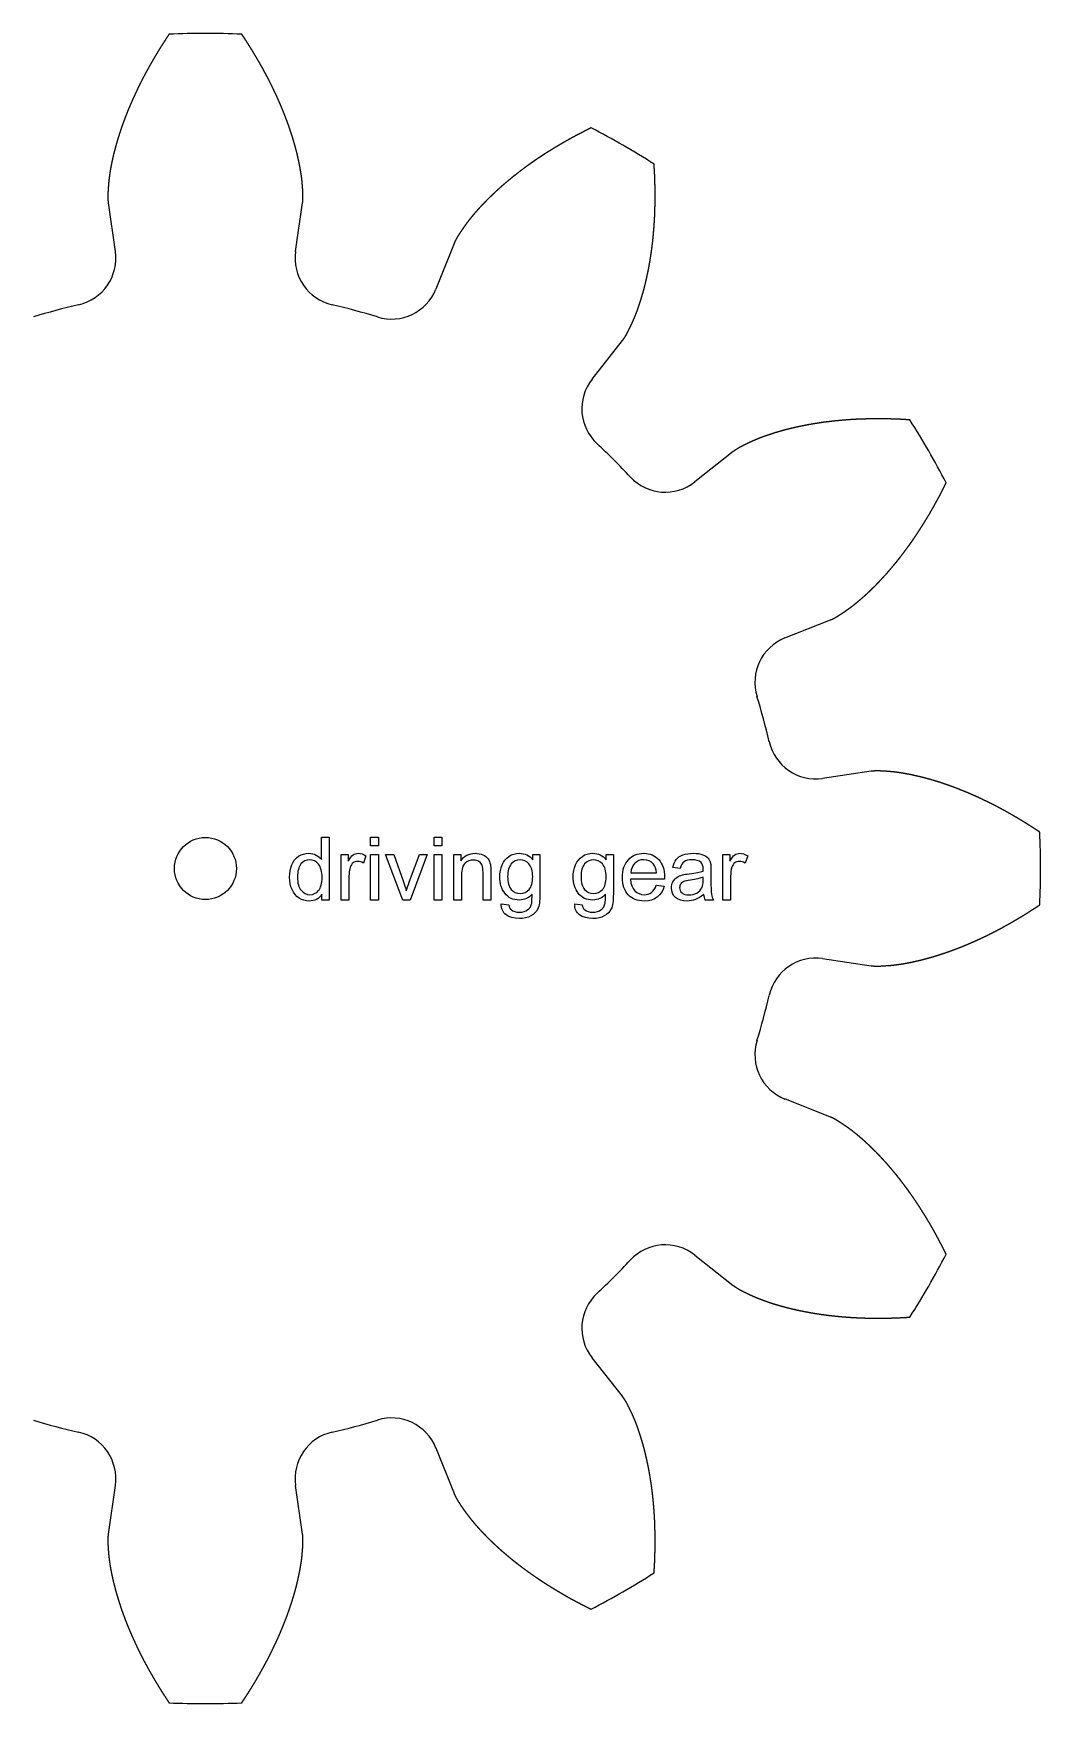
# Model space of a CAD drawing. Header units: millimetres. Extents: x 18 to 1161, y 18 to 1161.
# Drawn here: x 1021.9 to 1148.5, y 938.5 to 1148.5 of the extents above; entities that cross this region are included whole.
import ezdxf

# ---------------------------------------------------------------- set-up
doc = ezdxf.new("R2010")
doc.units = ezdxf.units.MM
doc.layers.add('cut', color=5, linetype='Continuous', true_color=0x0000ff)
doc.layers.add('line engraving', color=1, linetype='Continuous', true_color=0xff0000)

msp = doc.modelspace()

# ---------------------------------------------------------------- linework, layer by layer
at = {"layer": 'cut', "color": 5, "true_color": 0x0000ff}
for p, q in [((1031.28, 1127.19), (1032.17, 1121.09)), ((1054.83, 1121.09), (1055.72, 1127.19)), ((1074.76, 1122.08), (1072.49, 1116.36)), ((1092.11, 1105.04), (1095.92, 1109.87)), ((1109.87, 1095.92), (1105.04, 1092.11)), ((1116.36, 1072.49), (1122.08, 1074.76)), ((1127.19, 1055.72), (1121.09, 1054.83)), ((1121.09, 1032.17), (1127.19, 1031.28)), ((1122.08, 1012.24), (1116.36, 1014.52)), ((1105.04, 994.89), (1109.87, 991.08)), ((1095.92, 977.14), (1092.11, 981.97)), ((1072.49, 970.64), (1074.76, 964.92)), ((1032.17, 965.91), (1031.28, 959.82)), ((1055.72, 959.82), (1054.83, 965.91))]:
    msp.add_line(p, q, dxfattribs=at)
msp.add_circle((1043.5, 1043.5), 3.9, dxfattribs=at)
for centre, radius, start, end in [((1043.5, 1043.5), 105, 87.5067, 92.4933), ((1043.5, 1043.5), 105, 57.5067, 62.4933), ((1026.24, 1120.23), 6, -77.3183, 8.3062), ((1060.77, 1120.23), 6, 171.6938, -102.6817), ((1066.91, 1118.58), 6, -107.3183, -21.6938), ((1043.5, 1043.5), 72.64, 102.6817, 107.3183), ((1043.5, 1043.5), 72.64, 72.6817, 77.3183), ((1096.82, 1101.32), 6, 141.6938, -132.6817), ((1043.5, 1043.5), 105, 27.5067, 32.4933), ((1043.5, 1043.5), 72.64, 42.6817, 47.3183), ((1101.32, 1096.82), 6, -137.3183, -51.6938), ((1118.58, 1066.91), 6, 111.6938, -162.6817), ((1043.5, 1043.5), 72.64, 12.6817, 17.3183), ((1120.23, 1060.77), 6, -167.3183, -81.6938), ((1043.5, 1043.5), 105, -2.4933, 2.4933), ((1120.23, 1026.24), 6, 81.6938, 167.3183), ((1043.5, 1043.5), 72.64, -17.3183, -12.6817), ((1118.58, 1020.09), 6, 162.6817, -111.6938), ((1101.32, 990.19), 6, 51.6938, 137.3183), ((1043.5, 1043.5), 72.64, -47.3183, -42.6817), ((1043.5, 1043.5), 105, -32.4933, -27.5067), ((1096.82, 985.69), 6, 132.6817, -141.6938), ((1066.91, 968.42), 6, 21.6938, 107.3183), ((1043.5, 1043.5), 72.64, -107.3183, -102.6817), ((1026.24, 966.78), 6, -8.3062, 77.3183), ((1060.77, 966.78), 6, 102.6817, -171.6938), ((1043.5, 1043.5), 72.64, -77.3183, -72.6817), ((1043.5, 1043.5), 105, -62.4933, -57.5067), ((1043.5, 1043.5), 105, -92.4933, -87.5067)]:
    msp.add_arc(centre, radius, start, end, dxfattribs=at)
for points in [[(1038.93, 1148.4), (1038.89, 1148.34), (1038.82, 1148.23), (1038.7, 1148.05), (1038.55, 1147.82), (1038.36, 1147.53), (1038.17, 1147.23), (1037.98, 1146.94), (1037.8, 1146.65), (1037.62, 1146.35), (1037.44, 1146.06), (1037.26, 1145.76), (1037.08, 1145.46), (1036.91, 1145.17), (1036.74, 1144.87), (1036.57, 1144.57), (1036.4, 1144.28), (1036.24, 1143.98), (1036.07, 1143.68), (1035.91, 1143.38), (1035.75, 1143.08), (1035.6, 1142.78), (1035.44, 1142.48), (1035.29, 1142.18), (1035.14, 1141.88), (1034.99, 1141.57), (1034.85, 1141.27), (1034.71, 1140.97), (1034.57, 1140.67), (1034.43, 1140.36), (1034.29, 1140.06), (1034.16, 1139.75), (1034.03, 1139.45), (1033.9, 1139.15), (1033.77, 1138.84), (1033.65, 1138.54), (1033.53, 1138.23), (1033.41, 1137.93), (1033.3, 1137.62), (1033.18, 1137.31), (1033.07, 1137.01), (1032.96, 1136.7), (1032.86, 1136.39), (1032.76, 1136.09), (1032.66, 1135.78), (1032.56, 1135.47), (1032.47, 1135.16), (1032.37, 1134.86), (1032.29, 1134.55), (1032.2, 1134.24), (1032.12, 1133.93), (1032.04, 1133.63), (1031.96, 1133.32), (1031.89, 1133.01), (1031.82, 1132.7), (1031.75, 1132.39), (1031.69, 1132.09), (1031.63, 1131.78), (1031.57, 1131.47), (1031.52, 1131.16), (1031.47, 1130.85), (1031.43, 1130.55), (1031.39, 1130.24), (1031.35, 1129.93), (1031.32, 1129.63), (1031.3, 1129.32), (1031.28, 1129.01), (1031.26, 1128.71), (1031.24, 1128.4), (1031.23, 1128.1), (1031.23, 1127.79), (1031.24, 1127.55), (1031.26, 1127.37), (1031.28, 1127.25), (1031.28, 1127.19)], [(1055.72, 1127.19), (1055.73, 1127.25), (1055.74, 1127.37), (1055.76, 1127.55), (1055.77, 1127.79), (1055.77, 1128.1), (1055.76, 1128.4), (1055.75, 1128.71), (1055.73, 1129.01), (1055.7, 1129.32), (1055.68, 1129.63), (1055.65, 1129.93), (1055.62, 1130.24), (1055.58, 1130.55), (1055.53, 1130.85), (1055.48, 1131.16), (1055.43, 1131.47), (1055.37, 1131.78), (1055.31, 1132.09), (1055.25, 1132.39), (1055.18, 1132.7), (1055.11, 1133.01), (1055.04, 1133.32), (1054.97, 1133.63), (1054.89, 1133.93), (1054.8, 1134.24), (1054.72, 1134.55), (1054.63, 1134.86), (1054.54, 1135.16), (1054.44, 1135.47), (1054.35, 1135.78), (1054.25, 1136.09), (1054.14, 1136.39), (1054.04, 1136.7), (1053.93, 1137.01), (1053.82, 1137.31), (1053.71, 1137.62), (1053.59, 1137.93), (1053.47, 1138.23), (1053.35, 1138.54), (1053.23, 1138.84), (1053.1, 1139.15), (1052.98, 1139.45), (1052.84, 1139.75), (1052.71, 1140.06), (1052.58, 1140.36), (1052.44, 1140.67), (1052.3, 1140.97), (1052.15, 1141.27), (1052.01, 1141.57), (1051.86, 1141.88), (1051.71, 1142.18), (1051.56, 1142.48), (1051.41, 1142.78), (1051.25, 1143.08), (1051.09, 1143.38), (1050.93, 1143.68), (1050.77, 1143.98), (1050.6, 1144.28), (1050.44, 1144.57), (1050.27, 1144.87), (1050.09, 1145.17), (1049.92, 1145.46), (1049.74, 1145.76), (1049.57, 1146.06), (1049.39, 1146.35), (1049.2, 1146.65), (1049.02, 1146.94), (1048.83, 1147.23), (1048.65, 1147.53), (1048.46, 1147.82), (1048.3, 1148.05), (1048.19, 1148.23), (1048.11, 1148.34), (1048.07, 1148.4)], [(1092, 1136.63), (1091.93, 1136.6), (1091.81, 1136.54), (1091.62, 1136.45), (1091.37, 1136.32), (1091.06, 1136.16), (1090.75, 1136), (1090.44, 1135.84), (1090.13, 1135.68), (1089.83, 1135.51), (1089.53, 1135.35), (1089.22, 1135.18), (1088.92, 1135.01), (1088.63, 1134.84), (1088.33, 1134.67), (1088.03, 1134.5), (1087.74, 1134.32), (1087.45, 1134.15), (1087.16, 1133.97), (1086.87, 1133.79), (1086.58, 1133.61), (1086.29, 1133.43), (1086.01, 1133.25), (1085.73, 1133.06), (1085.45, 1132.88), (1085.17, 1132.69), (1084.89, 1132.5), (1084.62, 1132.31), (1084.34, 1132.12), (1084.07, 1131.92), (1083.8, 1131.73), (1083.54, 1131.53), (1083.27, 1131.33), (1083.01, 1131.13), (1082.75, 1130.93), (1082.49, 1130.73), (1082.23, 1130.53), (1081.97, 1130.32), (1081.72, 1130.11), (1081.47, 1129.9), (1081.22, 1129.69), (1080.97, 1129.48), (1080.73, 1129.27), (1080.49, 1129.06), (1080.25, 1128.84), (1080.01, 1128.62), (1079.78, 1128.4), (1079.54, 1128.18), (1079.31, 1127.96), (1079.08, 1127.74), (1078.86, 1127.51), (1078.64, 1127.28), (1078.42, 1127.05), (1078.2, 1126.82), (1077.98, 1126.59), (1077.77, 1126.36), (1077.57, 1126.12), (1077.36, 1125.89), (1077.16, 1125.65), (1076.96, 1125.41), (1076.76, 1125.17), (1076.57, 1124.92), (1076.38, 1124.68), (1076.2, 1124.43), (1076.02, 1124.18), (1075.84, 1123.92), (1075.67, 1123.67), (1075.5, 1123.41), (1075.33, 1123.16), (1075.17, 1122.9), (1075.02, 1122.63), (1074.91, 1122.42), (1074.83, 1122.25), (1074.79, 1122.14), (1074.76, 1122.08)], [(1095.92, 1109.87), (1095.96, 1109.91), (1096.04, 1110.01), (1096.14, 1110.16), (1096.27, 1110.36), (1096.43, 1110.63), (1096.57, 1110.89), (1096.71, 1111.17), (1096.84, 1111.44), (1096.98, 1111.72), (1097.11, 1112), (1097.24, 1112.28), (1097.36, 1112.56), (1097.48, 1112.85), (1097.6, 1113.14), (1097.71, 1113.43), (1097.82, 1113.72), (1097.92, 1114.02), (1098.02, 1114.31), (1098.12, 1114.61), (1098.22, 1114.91), (1098.31, 1115.21), (1098.4, 1115.51), (1098.49, 1115.82), (1098.58, 1116.13), (1098.66, 1116.43), (1098.74, 1116.74), (1098.82, 1117.05), (1098.89, 1117.37), (1098.96, 1117.68), (1099.03, 1117.99), (1099.1, 1118.31), (1099.16, 1118.63), (1099.23, 1118.94), (1099.29, 1119.26), (1099.34, 1119.59), (1099.4, 1119.91), (1099.45, 1120.23), (1099.5, 1120.55), (1099.55, 1120.88), (1099.6, 1121.2), (1099.64, 1121.53), (1099.68, 1121.86), (1099.72, 1122.19), (1099.76, 1122.52), (1099.79, 1122.85), (1099.82, 1123.18), (1099.85, 1123.51), (1099.88, 1123.85), (1099.91, 1124.18), (1099.93, 1124.52), (1099.95, 1124.85), (1099.97, 1125.19), (1099.99, 1125.53), (1100, 1125.86), (1100.01, 1126.2), (1100.02, 1126.54), (1100.03, 1126.88), (1100.04, 1127.22), (1100.04, 1127.57), (1100.04, 1127.91), (1100.04, 1128.25), (1100.04, 1128.59), (1100.04, 1128.94), (1100.03, 1129.28), (1100.02, 1129.63), (1100.01, 1129.98), (1100, 1130.32), (1099.99, 1130.67), (1099.97, 1131.02), (1099.95, 1131.37), (1099.93, 1131.64), (1099.92, 1131.85), (1099.91, 1131.99), (1099.91, 1132.06)], [(1132.06, 1099.91), (1131.99, 1099.91), (1131.85, 1099.92), (1131.64, 1099.93), (1131.37, 1099.95), (1131.02, 1099.97), (1130.67, 1099.99), (1130.32, 1100), (1129.98, 1100.01), (1129.63, 1100.02), (1129.28, 1100.03), (1128.94, 1100.04), (1128.59, 1100.04), (1128.25, 1100.04), (1127.91, 1100.04), (1127.57, 1100.04), (1127.22, 1100.04), (1126.88, 1100.03), (1126.54, 1100.02), (1126.2, 1100.01), (1125.86, 1100), (1125.53, 1099.99), (1125.19, 1099.97), (1124.85, 1099.95), (1124.52, 1099.93), (1124.18, 1099.91), (1123.85, 1099.88), (1123.51, 1099.85), (1123.18, 1099.82), (1122.85, 1099.79), (1122.52, 1099.76), (1122.19, 1099.72), (1121.86, 1099.68), (1121.53, 1099.64), (1121.2, 1099.6), (1120.88, 1099.55), (1120.55, 1099.5), (1120.23, 1099.45), (1119.91, 1099.4), (1119.59, 1099.34), (1119.26, 1099.29), (1118.94, 1099.23), (1118.63, 1099.16), (1118.31, 1099.1), (1117.99, 1099.03), (1117.68, 1098.96), (1117.37, 1098.89), (1117.05, 1098.82), (1116.74, 1098.74), (1116.43, 1098.66), (1116.13, 1098.58), (1115.82, 1098.49), (1115.51, 1098.4), (1115.21, 1098.31), (1114.91, 1098.22), (1114.61, 1098.12), (1114.31, 1098.02), (1114.02, 1097.92), (1113.72, 1097.82), (1113.43, 1097.71), (1113.14, 1097.6), (1112.85, 1097.48), (1112.56, 1097.36), (1112.28, 1097.24), (1112, 1097.11), (1111.72, 1096.98), (1111.44, 1096.84), (1111.17, 1096.71), (1110.89, 1096.57), (1110.63, 1096.43), (1110.36, 1096.27), (1110.16, 1096.14), (1110.01, 1096.04), (1109.91, 1095.96), (1109.87, 1095.92)], [(1122.08, 1074.76), (1122.14, 1074.79), (1122.25, 1074.83), (1122.42, 1074.91), (1122.63, 1075.02), (1122.9, 1075.17), (1123.16, 1075.33), (1123.41, 1075.5), (1123.67, 1075.67), (1123.92, 1075.84), (1124.18, 1076.02), (1124.43, 1076.2), (1124.68, 1076.38), (1124.92, 1076.57), (1125.17, 1076.76), (1125.41, 1076.96), (1125.65, 1077.16), (1125.89, 1077.36), (1126.12, 1077.57), (1126.36, 1077.77), (1126.59, 1077.98), (1126.82, 1078.2), (1127.05, 1078.42), (1127.28, 1078.64), (1127.51, 1078.86), (1127.74, 1079.08), (1127.96, 1079.31), (1128.18, 1079.54), (1128.4, 1079.78), (1128.62, 1080.01), (1128.84, 1080.25), (1129.06, 1080.49), (1129.27, 1080.73), (1129.48, 1080.97), (1129.69, 1081.22), (1129.9, 1081.47), (1130.11, 1081.72), (1130.32, 1081.97), (1130.53, 1082.23), (1130.73, 1082.49), (1130.93, 1082.75), (1131.13, 1083.01), (1131.33, 1083.27), (1131.53, 1083.54), (1131.73, 1083.8), (1131.92, 1084.07), (1132.12, 1084.34), (1132.31, 1084.62), (1132.5, 1084.89), (1132.69, 1085.17), (1132.88, 1085.45), (1133.06, 1085.73), (1133.25, 1086.01), (1133.43, 1086.29), (1133.61, 1086.58), (1133.79, 1086.87), (1133.97, 1087.16), (1134.15, 1087.45), (1134.32, 1087.74), (1134.5, 1088.03), (1134.67, 1088.33), (1134.84, 1088.63), (1135.01, 1088.92), (1135.18, 1089.22), (1135.35, 1089.53), (1135.51, 1089.83), (1135.68, 1090.13), (1135.84, 1090.44), (1136, 1090.75), (1136.16, 1091.06), (1136.32, 1091.37), (1136.45, 1091.62), (1136.54, 1091.81), (1136.6, 1091.93), (1136.63, 1092)], [(1148.4, 1048.07), (1148.34, 1048.11), (1148.23, 1048.19), (1148.05, 1048.3), (1147.82, 1048.46), (1147.53, 1048.65), (1147.23, 1048.83), (1146.94, 1049.02), (1146.65, 1049.2), (1146.35, 1049.39), (1146.06, 1049.57), (1145.76, 1049.74), (1145.46, 1049.92), (1145.17, 1050.09), (1144.87, 1050.27), (1144.57, 1050.44), (1144.28, 1050.6), (1143.98, 1050.77), (1143.68, 1050.93), (1143.38, 1051.09), (1143.08, 1051.25), (1142.78, 1051.41), (1142.48, 1051.56), (1142.18, 1051.71), (1141.88, 1051.86), (1141.57, 1052.01), (1141.27, 1052.15), (1140.97, 1052.3), (1140.67, 1052.44), (1140.36, 1052.58), (1140.06, 1052.71), (1139.75, 1052.84), (1139.45, 1052.98), (1139.15, 1053.1), (1138.84, 1053.23), (1138.54, 1053.35), (1138.23, 1053.47), (1137.93, 1053.59), (1137.62, 1053.71), (1137.31, 1053.82), (1137.01, 1053.93), (1136.7, 1054.04), (1136.39, 1054.14), (1136.09, 1054.25), (1135.78, 1054.35), (1135.47, 1054.44), (1135.16, 1054.54), (1134.86, 1054.63), (1134.55, 1054.72), (1134.24, 1054.8), (1133.93, 1054.89), (1133.63, 1054.97), (1133.32, 1055.04), (1133.01, 1055.11), (1132.7, 1055.18), (1132.39, 1055.25), (1132.09, 1055.31), (1131.78, 1055.37), (1131.47, 1055.43), (1131.16, 1055.48), (1130.85, 1055.53), (1130.55, 1055.58), (1130.24, 1055.62), (1129.93, 1055.65), (1129.63, 1055.68), (1129.32, 1055.7), (1129.01, 1055.73), (1128.71, 1055.75), (1128.4, 1055.76), (1128.1, 1055.77), (1127.79, 1055.77), (1127.55, 1055.76), (1127.37, 1055.74), (1127.25, 1055.73), (1127.19, 1055.72)], [(1127.19, 1031.28), (1127.25, 1031.28), (1127.37, 1031.26), (1127.55, 1031.24), (1127.79, 1031.23), (1128.1, 1031.23), (1128.4, 1031.24), (1128.71, 1031.26), (1129.01, 1031.28), (1129.32, 1031.3), (1129.63, 1031.32), (1129.93, 1031.35), (1130.24, 1031.39), (1130.55, 1031.43), (1130.85, 1031.47), (1131.16, 1031.52), (1131.47, 1031.57), (1131.78, 1031.63), (1132.09, 1031.69), (1132.39, 1031.75), (1132.7, 1031.82), (1133.01, 1031.89), (1133.32, 1031.96), (1133.63, 1032.04), (1133.93, 1032.12), (1134.24, 1032.2), (1134.55, 1032.29), (1134.86, 1032.37), (1135.16, 1032.47), (1135.47, 1032.56), (1135.78, 1032.66), (1136.09, 1032.76), (1136.39, 1032.86), (1136.7, 1032.96), (1137.01, 1033.07), (1137.31, 1033.18), (1137.62, 1033.3), (1137.93, 1033.41), (1138.23, 1033.53), (1138.54, 1033.65), (1138.84, 1033.77), (1139.15, 1033.9), (1139.45, 1034.03), (1139.75, 1034.16), (1140.06, 1034.29), (1140.36, 1034.43), (1140.67, 1034.57), (1140.97, 1034.71), (1141.27, 1034.85), (1141.57, 1034.99), (1141.88, 1035.14), (1142.18, 1035.29), (1142.48, 1035.44), (1142.78, 1035.6), (1143.08, 1035.75), (1143.38, 1035.91), (1143.68, 1036.07), (1143.98, 1036.24), (1144.28, 1036.4), (1144.57, 1036.57), (1144.87, 1036.74), (1145.17, 1036.91), (1145.46, 1037.08), (1145.76, 1037.26), (1146.06, 1037.44), (1146.35, 1037.62), (1146.65, 1037.8), (1146.94, 1037.98), (1147.23, 1038.17), (1147.53, 1038.36), (1147.82, 1038.55), (1148.05, 1038.7), (1148.23, 1038.82), (1148.34, 1038.89), (1148.4, 1038.93)], [(1136.63, 995.01), (1136.6, 995.07), (1136.54, 995.2), (1136.45, 995.38), (1136.32, 995.63), (1136.16, 995.94), (1136, 996.25), (1135.84, 996.56), (1135.68, 996.87), (1135.51, 997.17), (1135.35, 997.48), (1135.18, 997.78), (1135.01, 998.08), (1134.84, 998.38), (1134.67, 998.68), (1134.5, 998.97), (1134.32, 999.26), (1134.15, 999.56), (1133.97, 999.85), (1133.79, 1000.14), (1133.61, 1000.42), (1133.43, 1000.71), (1133.25, 1000.99), (1133.06, 1001.27), (1132.88, 1001.56), (1132.69, 1001.83), (1132.5, 1002.11), (1132.31, 1002.39), (1132.12, 1002.66), (1131.92, 1002.93), (1131.73, 1003.2), (1131.53, 1003.47), (1131.33, 1003.73), (1131.13, 1003.99), (1130.93, 1004.26), (1130.73, 1004.52), (1130.53, 1004.77), (1130.32, 1005.03), (1130.11, 1005.28), (1129.9, 1005.53), (1129.69, 1005.78), (1129.48, 1006.03), (1129.27, 1006.27), (1129.06, 1006.52), (1128.84, 1006.75), (1128.62, 1006.99), (1128.4, 1007.23), (1128.18, 1007.46), (1127.96, 1007.69), (1127.74, 1007.92), (1127.51, 1008.14), (1127.28, 1008.37), (1127.05, 1008.59), (1126.82, 1008.8), (1126.59, 1009.02), (1126.36, 1009.23), (1126.12, 1009.44), (1125.89, 1009.64), (1125.65, 1009.85), (1125.41, 1010.05), (1125.17, 1010.24), (1124.92, 1010.44), (1124.68, 1010.62), (1124.43, 1010.81), (1124.18, 1010.99), (1123.92, 1011.16), (1123.67, 1011.33), (1123.41, 1011.5), (1123.16, 1011.67), (1122.9, 1011.83), (1122.63, 1011.98), (1122.42, 1012.1), (1122.25, 1012.17), (1122.14, 1012.22), (1122.08, 1012.24)], [(1109.87, 991.08), (1109.91, 991.04), (1110.01, 990.97), (1110.16, 990.86), (1110.36, 990.73), (1110.63, 990.58), (1110.89, 990.43), (1111.17, 990.29), (1111.44, 990.16), (1111.72, 990.03), (1112, 989.89), (1112.28, 989.77), (1112.56, 989.64), (1112.85, 989.52), (1113.14, 989.41), (1113.43, 989.29), (1113.72, 989.19), (1114.02, 989.08), (1114.31, 988.98), (1114.61, 988.88), (1114.91, 988.78), (1115.21, 988.69), (1115.51, 988.6), (1115.82, 988.51), (1116.13, 988.43), (1116.43, 988.34), (1116.74, 988.26), (1117.05, 988.19), (1117.37, 988.11), (1117.68, 988.04), (1117.99, 987.97), (1118.31, 987.9), (1118.63, 987.84), (1118.94, 987.78), (1119.26, 987.72), (1119.59, 987.66), (1119.91, 987.6), (1120.23, 987.55), (1120.55, 987.5), (1120.88, 987.45), (1121.2, 987.41), (1121.53, 987.36), (1121.86, 987.32), (1122.19, 987.28), (1122.52, 987.25), (1122.85, 987.21), (1123.18, 987.18), (1123.51, 987.15), (1123.85, 987.12), (1124.18, 987.1), (1124.52, 987.07), (1124.85, 987.05), (1125.19, 987.03), (1125.53, 987.02), (1125.86, 987), (1126.2, 986.99), (1126.54, 986.98), (1126.88, 986.97), (1127.22, 986.97), (1127.57, 986.96), (1127.91, 986.96), (1128.25, 986.96), (1128.59, 986.96), (1128.94, 986.97), (1129.28, 986.97), (1129.63, 986.98), (1129.98, 986.99), (1130.32, 987), (1130.67, 987.02), (1131.02, 987.03), (1131.37, 987.05), (1131.64, 987.07), (1131.85, 987.08), (1131.99, 987.09), (1132.06, 987.1)], [(1099.91, 954.94), (1099.91, 955.01), (1099.92, 955.15), (1099.93, 955.36), (1099.95, 955.64), (1099.97, 955.99), (1099.99, 956.33), (1100, 956.68), (1100.01, 957.03), (1100.02, 957.37), (1100.03, 957.72), (1100.04, 958.06), (1100.04, 958.41), (1100.04, 958.75), (1100.04, 959.1), (1100.04, 959.44), (1100.04, 959.78), (1100.03, 960.12), (1100.02, 960.46), (1100.01, 960.8), (1100, 961.14), (1099.99, 961.48), (1099.97, 961.82), (1099.95, 962.15), (1099.93, 962.49), (1099.91, 962.82), (1099.88, 963.16), (1099.85, 963.49), (1099.82, 963.82), (1099.79, 964.15), (1099.76, 964.49), (1099.72, 964.82), (1099.68, 965.14), (1099.64, 965.47), (1099.6, 965.8), (1099.55, 966.12), (1099.5, 966.45), (1099.45, 966.77), (1099.4, 967.1), (1099.34, 967.42), (1099.29, 967.74), (1099.23, 968.06), (1099.16, 968.38), (1099.1, 968.69), (1099.03, 969.01), (1098.96, 969.32), (1098.89, 969.64), (1098.82, 969.95), (1098.74, 970.26), (1098.66, 970.57), (1098.58, 970.88), (1098.49, 971.18), (1098.4, 971.49), (1098.31, 971.79), (1098.22, 972.09), (1098.12, 972.39), (1098.02, 972.69), (1097.92, 972.99), (1097.82, 973.28), (1097.71, 973.58), (1097.6, 973.87), (1097.48, 974.16), (1097.36, 974.44), (1097.24, 974.72), (1097.11, 975), (1096.98, 975.28), (1096.84, 975.56), (1096.71, 975.84), (1096.57, 976.11), (1096.43, 976.38), (1096.27, 976.64), (1096.14, 976.84), (1096.04, 976.99), (1095.96, 977.09), (1095.92, 977.14)], [(1074.76, 964.92), (1074.79, 964.86), (1074.83, 964.75), (1074.91, 964.58), (1075.02, 964.37), (1075.17, 964.1), (1075.33, 963.85), (1075.5, 963.59), (1075.67, 963.33), (1075.84, 963.08), (1076.02, 962.83), (1076.2, 962.58), (1076.38, 962.33), (1076.57, 962.08), (1076.76, 961.84), (1076.96, 961.59), (1077.16, 961.35), (1077.36, 961.12), (1077.57, 960.88), (1077.77, 960.64), (1077.98, 960.41), (1078.2, 960.18), (1078.42, 959.95), (1078.64, 959.72), (1078.86, 959.49), (1079.08, 959.27), (1079.31, 959.04), (1079.54, 958.82), (1079.78, 958.6), (1080.01, 958.38), (1080.25, 958.16), (1080.49, 957.95), (1080.73, 957.73), (1080.97, 957.52), (1081.22, 957.31), (1081.47, 957.1), (1081.72, 956.89), (1081.97, 956.68), (1082.23, 956.48), (1082.49, 956.27), (1082.75, 956.07), (1083.01, 955.87), (1083.27, 955.67), (1083.54, 955.47), (1083.8, 955.28), (1084.07, 955.08), (1084.34, 954.89), (1084.62, 954.7), (1084.89, 954.5), (1085.17, 954.32), (1085.45, 954.13), (1085.73, 953.94), (1086.01, 953.76), (1086.29, 953.57), (1086.58, 953.39), (1086.87, 953.21), (1087.16, 953.03), (1087.45, 952.85), (1087.74, 952.68), (1088.03, 952.5), (1088.33, 952.33), (1088.63, 952.16), (1088.92, 951.99), (1089.22, 951.82), (1089.53, 951.65), (1089.83, 951.49), (1090.13, 951.32), (1090.44, 951.16), (1090.75, 951), (1091.06, 950.84), (1091.37, 950.68), (1091.62, 950.56), (1091.81, 950.46), (1091.93, 950.4), (1092, 950.37)], [(1031.28, 959.82), (1031.28, 959.76), (1031.26, 959.64), (1031.24, 959.45), (1031.23, 959.21), (1031.23, 958.91), (1031.24, 958.6), (1031.26, 958.3), (1031.28, 957.99), (1031.3, 957.68), (1031.32, 957.38), (1031.35, 957.07), (1031.39, 956.76), (1031.43, 956.46), (1031.47, 956.15), (1031.52, 955.84), (1031.57, 955.53), (1031.63, 955.23), (1031.69, 954.92), (1031.75, 954.61), (1031.82, 954.3), (1031.89, 953.99), (1031.96, 953.69), (1032.04, 953.38), (1032.12, 953.07), (1032.2, 952.76), (1032.29, 952.45), (1032.37, 952.15), (1032.47, 951.84), (1032.56, 951.53), (1032.66, 951.22), (1032.76, 950.92), (1032.86, 950.61), (1032.96, 950.3), (1033.07, 950), (1033.18, 949.69), (1033.3, 949.38), (1033.41, 949.08), (1033.53, 948.77), (1033.65, 948.47), (1033.77, 948.16), (1033.9, 947.86), (1034.03, 947.55), (1034.16, 947.25), (1034.29, 946.94), (1034.43, 946.64), (1034.57, 946.34), (1034.71, 946.03), (1034.85, 945.73), (1034.99, 945.43), (1035.14, 945.13), (1035.29, 944.83), (1035.44, 944.53), (1035.6, 944.22), (1035.75, 943.92), (1035.91, 943.62), (1036.07, 943.33), (1036.24, 943.03), (1036.4, 942.73), (1036.57, 942.43), (1036.74, 942.13), (1036.91, 941.84), (1037.08, 941.54), (1037.26, 941.24), (1037.44, 940.95), (1037.62, 940.65), (1037.8, 940.36), (1037.98, 940.06), (1038.17, 939.77), (1038.36, 939.48), (1038.55, 939.18), (1038.7, 938.95), (1038.82, 938.78), (1038.89, 938.66), (1038.93, 938.6)], [(1048.07, 938.6), (1048.11, 938.66), (1048.19, 938.78), (1048.3, 938.95), (1048.46, 939.18), (1048.65, 939.48), (1048.83, 939.77), (1049.02, 940.06), (1049.2, 940.36), (1049.39, 940.65), (1049.57, 940.95), (1049.74, 941.24), (1049.92, 941.54), (1050.09, 941.84), (1050.27, 942.13), (1050.44, 942.43), (1050.6, 942.73), (1050.77, 943.03), (1050.93, 943.33), (1051.09, 943.62), (1051.25, 943.92), (1051.41, 944.22), (1051.56, 944.53), (1051.71, 944.83), (1051.86, 945.13), (1052.01, 945.43), (1052.15, 945.73), (1052.3, 946.03), (1052.44, 946.34), (1052.58, 946.64), (1052.71, 946.94), (1052.84, 947.25), (1052.98, 947.55), (1053.1, 947.86), (1053.23, 948.16), (1053.35, 948.47), (1053.47, 948.77), (1053.59, 949.08), (1053.71, 949.38), (1053.82, 949.69), (1053.93, 950), (1054.04, 950.3), (1054.14, 950.61), (1054.25, 950.92), (1054.35, 951.22), (1054.44, 951.53), (1054.54, 951.84), (1054.63, 952.15), (1054.72, 952.45), (1054.8, 952.76), (1054.89, 953.07), (1054.97, 953.38), (1055.04, 953.69), (1055.11, 953.99), (1055.18, 954.3), (1055.25, 954.61), (1055.31, 954.92), (1055.37, 955.23), (1055.43, 955.53), (1055.48, 955.84), (1055.53, 956.15), (1055.58, 956.46), (1055.62, 956.76), (1055.65, 957.07), (1055.68, 957.38), (1055.7, 957.68), (1055.73, 957.99), (1055.75, 958.3), (1055.76, 958.6), (1055.77, 958.91), (1055.77, 959.21), (1055.76, 959.45), (1055.74, 959.64), (1055.73, 959.76), (1055.72, 959.82)]]:
    msp.add_open_spline(points, degree=5, dxfattribs=at)
at = {"layer": 'line engraving', "color": 1, "true_color": 0xff0000}
for points in [[(1058.15, 1039.54), (1058.15, 1040.26), (1058.01, 1040.06), (1057.85, 1039.89), (1057.67, 1039.74), (1057.48, 1039.62), (1057.27, 1039.53), (1057.04, 1039.46), (1056.8, 1039.42), (1056.55, 1039.41), (1056.21, 1039.43), (1055.89, 1039.51), (1055.58, 1039.62), (1055.29, 1039.79), (1055.01, 1040), (1054.77, 1040.24), (1054.57, 1040.53), (1054.39, 1040.85), (1054.26, 1041.2), (1054.16, 1041.57), (1054.1, 1041.98), (1054.08, 1042.4), (1054.1, 1042.82), (1054.15, 1043.22), (1054.24, 1043.6), (1054.36, 1043.96), (1054.52, 1044.29), (1054.72, 1044.58), (1054.95, 1044.83), (1055.22, 1045.04), (1055.52, 1045.2), (1055.83, 1045.32), (1056.16, 1045.39), (1056.5, 1045.41), (1056.76, 1045.4), (1056.99, 1045.35), (1057.22, 1045.29), (1057.43, 1045.19), (1057.62, 1045.07), (1057.8, 1044.94), (1057.95, 1044.79), (1058.09, 1044.62), (1058.09, 1047.46), (1059.05, 1047.46), (1059.05, 1039.54), (1058.15, 1039.54)], [(1064.27, 1046.34), (1064.27, 1047.46), (1065.25, 1047.46), (1065.25, 1046.34), (1064.27, 1046.34)], [(1072.27, 1046.34), (1072.27, 1047.46), (1073.24, 1047.46), (1073.24, 1046.34), (1072.27, 1046.34)], [(1055.08, 1042.4), (1055.08, 1042.14), (1055.11, 1041.89), (1055.14, 1041.66), (1055.19, 1041.44), (1055.26, 1041.24), (1055.34, 1041.06), (1055.43, 1040.9), (1055.54, 1040.76), (1055.78, 1040.52), (1056.05, 1040.35), (1056.33, 1040.24), (1056.64, 1040.21), (1056.95, 1040.24), (1057.23, 1040.34), (1057.49, 1040.5), (1057.72, 1040.73), (1057.83, 1040.87), (1057.92, 1041.03), (1057.99, 1041.2), (1058.06, 1041.39), (1058.11, 1041.6), (1058.14, 1041.82), (1058.16, 1042.06), (1058.17, 1042.32), (1058.16, 1042.61), (1058.14, 1042.87), (1058.1, 1043.12), (1058.05, 1043.34), (1057.99, 1043.55), (1057.91, 1043.74), (1057.82, 1043.91), (1057.71, 1044.05), (1057.47, 1044.29), (1057.21, 1044.47), (1056.91, 1044.57), (1056.6, 1044.6), (1056.28, 1044.57), (1056, 1044.47), (1055.74, 1044.31), (1055.51, 1044.07), (1055.41, 1043.93), (1055.32, 1043.77), (1055.25, 1043.59), (1055.19, 1043.39), (1055.14, 1043.17), (1055.1, 1042.94), (1055.08, 1042.68), (1055.08, 1042.4)], [(1060.57, 1039.54), (1060.57, 1045.28), (1061.45, 1045.28), (1061.45, 1044.41), (1061.61, 1044.69), (1061.77, 1044.92), (1061.92, 1045.09), (1062.07, 1045.21), (1062.21, 1045.3), (1062.36, 1045.36), (1062.52, 1045.4), (1062.69, 1045.41), (1062.94, 1045.39), (1063.19, 1045.33), (1063.44, 1045.23), (1063.69, 1045.1), (1063.36, 1044.19), (1063.18, 1044.29), (1063, 1044.35), (1062.82, 1044.39), (1062.64, 1044.4), (1062.49, 1044.39), (1062.34, 1044.36), (1062.2, 1044.3), (1062.07, 1044.21), (1061.95, 1044.11), (1061.85, 1043.98), (1061.77, 1043.84), (1061.71, 1043.68), (1061.64, 1043.41), (1061.59, 1043.14), (1061.56, 1042.85), (1061.55, 1042.55), (1061.55, 1039.54), (1060.57, 1039.54)], [(1064.27, 1039.54), (1064.27, 1045.28), (1065.25, 1045.28), (1065.25, 1039.54), (1064.27, 1039.54)], [(1068.32, 1039.54), (1066.14, 1045.28), (1067.17, 1045.28), (1068.4, 1041.84), (1068.5, 1041.56), (1068.59, 1041.28), (1068.68, 1040.98), (1068.76, 1040.69), (1068.84, 1040.92), (1068.92, 1041.19), (1069.02, 1041.47), (1069.13, 1041.78), (1070.4, 1045.28), (1071.4, 1045.28), (1069.23, 1039.54), (1068.32, 1039.54)], [(1072.27, 1039.54), (1072.27, 1045.28), (1073.24, 1045.28), (1073.24, 1039.54), (1072.27, 1039.54)], [(1074.72, 1039.54), (1074.72, 1045.28), (1075.6, 1045.28), (1075.6, 1044.46), (1075.76, 1044.69), (1075.95, 1044.88), (1076.15, 1045.04), (1076.37, 1045.17), (1076.6, 1045.28), (1076.86, 1045.35), (1077.13, 1045.39), (1077.42, 1045.41), (1077.68, 1045.4), (1077.92, 1045.36), (1078.15, 1045.3), (1078.38, 1045.22), (1078.58, 1045.12), (1078.76, 1045.01), (1078.9, 1044.88), (1079.03, 1044.73), (1079.13, 1044.58), (1079.21, 1044.4), (1079.28, 1044.22), (1079.33, 1044.01), (1079.35, 1043.85), (1079.37, 1043.64), (1079.38, 1043.38), (1079.38, 1043.07), (1079.38, 1039.54), (1078.41, 1039.54), (1078.41, 1043.03), (1078.4, 1043.31), (1078.38, 1043.55), (1078.35, 1043.75), (1078.3, 1043.92), (1078.23, 1044.06), (1078.14, 1044.19), (1078.03, 1044.3), (1077.89, 1044.39), (1077.74, 1044.47), (1077.58, 1044.52), (1077.4, 1044.56), (1077.22, 1044.57), (1076.92, 1044.54), (1076.64, 1044.47), (1076.38, 1044.34), (1076.14, 1044.17), (1076.04, 1044.06), (1075.95, 1043.93), (1075.87, 1043.78), (1075.81, 1043.6), (1075.76, 1043.4), (1075.72, 1043.18), (1075.7, 1042.94), (1075.69, 1042.67), (1075.69, 1039.54), (1074.72, 1039.54)], [(1080.7, 1039.07), (1081.64, 1038.92), (1081.68, 1038.72), (1081.75, 1038.55), (1081.85, 1038.4), (1081.97, 1038.29), (1082.17, 1038.17), (1082.4, 1038.08), (1082.66, 1038.03), (1082.96, 1038.02), (1083.28, 1038.03), (1083.56, 1038.08), (1083.8, 1038.17), (1084, 1038.29), (1084.17, 1038.44), (1084.31, 1038.61), (1084.42, 1038.81), (1084.5, 1039.04), (1084.52, 1039.13), (1084.53, 1039.23), (1084.55, 1039.36), (1084.56, 1039.5), (1084.56, 1039.67), (1084.57, 1039.86), (1084.57, 1040.06), (1084.57, 1040.29), (1084.41, 1040.12), (1084.23, 1039.96), (1084.05, 1039.83), (1083.85, 1039.73), (1083.65, 1039.65), (1083.44, 1039.59), (1083.21, 1039.55), (1082.98, 1039.54), (1082.69, 1039.55), (1082.42, 1039.59), (1082.17, 1039.66), (1081.93, 1039.75), (1081.71, 1039.87), (1081.51, 1040.02), (1081.32, 1040.19), (1081.15, 1040.39), (1081, 1040.61), (1080.87, 1040.84), (1080.75, 1041.08), (1080.66, 1041.33), (1080.59, 1041.59), (1080.54, 1041.87), (1080.51, 1042.15), (1080.5, 1042.44), (1080.52, 1042.85), (1080.58, 1043.23), (1080.67, 1043.6), (1080.8, 1043.96), (1080.96, 1044.29), (1081.16, 1044.57), (1081.4, 1044.82), (1081.66, 1045.03), (1081.96, 1045.2), (1082.27, 1045.31), (1082.62, 1045.39), (1082.99, 1045.41), (1083.24, 1045.4), (1083.47, 1045.36), (1083.7, 1045.29), (1083.91, 1045.2), (1084.12, 1045.09), (1084.31, 1044.95), (1084.49, 1044.78), (1084.66, 1044.59), (1084.66, 1045.28), (1085.56, 1045.28), (1085.56, 1040.32), (1085.56, 1040), (1085.54, 1039.7), (1085.52, 1039.42), (1085.49, 1039.17), (1085.45, 1038.95), (1085.41, 1038.75), (1085.35, 1038.57), (1085.29, 1038.42), (1085.13, 1038.15), (1084.93, 1037.92), (1084.7, 1037.71), (1084.42, 1037.54), (1084.11, 1037.39), (1083.76, 1037.29), (1083.38, 1037.23), (1082.97, 1037.21), (1082.48, 1037.24), (1082.04, 1037.33), (1081.65, 1037.47), (1081.31, 1037.67), (1081.16, 1037.8), (1081.03, 1037.93), (1080.92, 1038.09), (1080.84, 1038.25), (1080.77, 1038.43), (1080.73, 1038.63), (1080.7, 1038.84), (1080.7, 1039.07)], [(1081.5, 1042.51), (1081.51, 1042.24), (1081.53, 1041.99), (1081.56, 1041.75), (1081.61, 1041.54), (1081.68, 1041.34), (1081.75, 1041.16), (1081.84, 1041), (1081.95, 1040.86), (1082.19, 1040.64), (1082.46, 1040.48), (1082.75, 1040.38), (1083.07, 1040.35), (1083.4, 1040.38), (1083.69, 1040.47), (1083.96, 1040.64), (1084.2, 1040.86), (1084.3, 1041), (1084.4, 1041.16), (1084.47, 1041.33), (1084.54, 1041.52), (1084.59, 1041.74), (1084.62, 1041.97), (1084.64, 1042.21), (1084.65, 1042.48), (1084.64, 1042.74), (1084.62, 1042.97), (1084.59, 1043.2), (1084.53, 1043.4), (1084.47, 1043.59), (1084.39, 1043.77), (1084.29, 1043.93), (1084.18, 1044.07), (1083.94, 1044.3), (1083.67, 1044.47), (1083.38, 1044.57), (1083.06, 1044.6), (1082.75, 1044.57), (1082.46, 1044.47), (1082.19, 1044.31), (1081.96, 1044.08), (1081.85, 1043.94), (1081.76, 1043.78), (1081.68, 1043.61), (1081.61, 1043.42), (1081.57, 1043.22), (1081.53, 1043), (1081.51, 1042.76), (1081.5, 1042.51)], [(1089.93, 1039.07), (1090.87, 1038.92), (1090.91, 1038.72), (1090.98, 1038.55), (1091.08, 1038.4), (1091.2, 1038.29), (1091.4, 1038.17), (1091.63, 1038.08), (1091.89, 1038.03), (1092.19, 1038.02), (1092.51, 1038.03), (1092.79, 1038.08), (1093.03, 1038.17), (1093.23, 1038.29), (1093.4, 1038.44), (1093.54, 1038.61), (1093.65, 1038.81), (1093.73, 1039.04), (1093.75, 1039.13), (1093.76, 1039.23), (1093.78, 1039.36), (1093.79, 1039.5), (1093.79, 1039.67), (1093.8, 1039.86), (1093.8, 1040.06), (1093.8, 1040.29), (1093.64, 1040.12), (1093.46, 1039.96), (1093.28, 1039.83), (1093.08, 1039.73), (1092.88, 1039.65), (1092.67, 1039.59), (1092.44, 1039.55), (1092.21, 1039.54), (1091.92, 1039.55), (1091.65, 1039.59), (1091.4, 1039.66), (1091.16, 1039.75), (1090.94, 1039.87), (1090.74, 1040.02), (1090.55, 1040.19), (1090.38, 1040.39), (1090.23, 1040.61), (1090.1, 1040.84), (1089.98, 1041.08), (1089.89, 1041.33), (1089.82, 1041.59), (1089.77, 1041.87), (1089.74, 1042.15), (1089.73, 1042.44), (1089.75, 1042.85), (1089.81, 1043.23), (1089.9, 1043.6), (1090.03, 1043.96), (1090.19, 1044.29), (1090.39, 1044.57), (1090.62, 1044.82), (1090.89, 1045.03), (1091.18, 1045.2), (1091.5, 1045.31), (1091.85, 1045.39), (1092.22, 1045.41), (1092.47, 1045.4), (1092.7, 1045.36), (1092.93, 1045.29), (1093.14, 1045.2), (1093.35, 1045.09), (1093.54, 1044.95), (1093.72, 1044.78), (1093.89, 1044.59), (1093.89, 1045.28), (1094.79, 1045.28), (1094.79, 1040.32), (1094.78, 1040), (1094.77, 1039.7), (1094.75, 1039.42), (1094.72, 1039.17), (1094.68, 1038.95), (1094.64, 1038.75), (1094.58, 1038.57), (1094.52, 1038.42), (1094.36, 1038.15), (1094.16, 1037.92), (1093.93, 1037.71), (1093.65, 1037.54), (1093.34, 1037.39), (1092.99, 1037.29), (1092.61, 1037.23), (1092.2, 1037.21), (1091.71, 1037.24), (1091.27, 1037.33), (1090.88, 1037.47), (1090.54, 1037.67), (1090.39, 1037.8), (1090.26, 1037.93), (1090.15, 1038.09), (1090.07, 1038.25), (1090, 1038.43), (1089.96, 1038.63), (1089.93, 1038.84), (1089.93, 1039.07)], [(1090.73, 1042.51), (1090.74, 1042.24), (1090.76, 1041.99), (1090.79, 1041.75), (1090.84, 1041.54), (1090.91, 1041.34), (1090.98, 1041.16), (1091.07, 1041), (1091.18, 1040.86), (1091.42, 1040.64), (1091.68, 1040.48), (1091.98, 1040.38), (1092.3, 1040.35), (1092.62, 1040.38), (1092.92, 1040.47), (1093.19, 1040.64), (1093.43, 1040.86), (1093.53, 1041), (1093.63, 1041.16), (1093.7, 1041.33), (1093.77, 1041.52), (1093.82, 1041.74), (1093.85, 1041.97), (1093.87, 1042.21), (1093.88, 1042.48), (1093.87, 1042.74), (1093.85, 1042.97), (1093.82, 1043.2), (1093.76, 1043.4), (1093.7, 1043.59), (1093.62, 1043.77), (1093.52, 1043.93), (1093.41, 1044.07), (1093.17, 1044.3), (1092.9, 1044.47), (1092.6, 1044.57), (1092.29, 1044.6), (1091.98, 1044.57), (1091.69, 1044.47), (1091.42, 1044.31), (1091.18, 1044.08), (1091.08, 1043.94), (1090.99, 1043.78), (1090.91, 1043.61), (1090.84, 1043.42), (1090.79, 1043.22), (1090.76, 1043), (1090.74, 1042.76), (1090.73, 1042.51)], [(1100.19, 1041.39), (1101.19, 1041.26), (1101.05, 1040.85), (1100.85, 1040.48), (1100.61, 1040.17), (1100.31, 1039.9), (1099.97, 1039.68), (1099.58, 1039.53), (1099.15, 1039.44), (1098.67, 1039.41), (1098.36, 1039.42), (1098.07, 1039.46), (1097.8, 1039.52), (1097.54, 1039.6), (1097.3, 1039.71), (1097.07, 1039.85), (1096.86, 1040), (1096.67, 1040.19), (1096.5, 1040.39), (1096.35, 1040.61), (1096.22, 1040.86), (1096.12, 1041.12), (1096.04, 1041.4), (1095.98, 1041.7), (1095.95, 1042.02), (1095.93, 1042.36), (1095.95, 1042.71), (1095.98, 1043.04), (1096.04, 1043.36), (1096.12, 1043.65), (1096.23, 1043.92), (1096.35, 1044.17), (1096.51, 1044.4), (1096.68, 1044.61), (1096.87, 1044.8), (1097.08, 1044.96), (1097.3, 1045.1), (1097.54, 1045.21), (1097.79, 1045.3), (1098.05, 1045.36), (1098.32, 1045.4), (1098.61, 1045.41), (1098.9, 1045.4), (1099.16, 1045.36), (1099.42, 1045.3), (1099.66, 1045.21), (1099.89, 1045.1), (1100.1, 1044.97), (1100.31, 1044.81), (1100.5, 1044.63), (1100.67, 1044.42), (1100.81, 1044.19), (1100.94, 1043.95), (1101.04, 1043.68), (1101.12, 1043.4), (1101.18, 1043.09), (1101.21, 1042.77), (1101.22, 1042.42), (1101.22, 1042.37), (1101.22, 1042.31), (1101.22, 1042.24), (1101.22, 1042.16), (1096.94, 1042.16), (1096.99, 1041.72), (1097.1, 1041.33), (1097.26, 1040.99), (1097.47, 1040.71), (1097.73, 1040.49), (1098.02, 1040.34), (1098.33, 1040.24), (1098.67, 1040.21), (1098.93, 1040.23), (1099.17, 1040.28), (1099.39, 1040.37), (1099.59, 1040.49), (1099.77, 1040.65), (1099.93, 1040.86), (1100.07, 1041.1), (1100.19, 1041.39)], [(1096.99, 1042.96), (1100.2, 1042.96), (1100.15, 1043.3), (1100.07, 1043.59), (1099.97, 1043.84), (1099.83, 1044.05), (1099.58, 1044.29), (1099.3, 1044.47), (1098.98, 1044.57), (1098.63, 1044.61), (1098.3, 1044.58), (1098.01, 1044.5), (1097.74, 1044.36), (1097.5, 1044.16), (1097.3, 1043.92), (1097.14, 1043.64), (1097.04, 1043.32), (1096.99, 1042.96)], [(1106.16, 1040.25), (1105.89, 1040.04), (1105.63, 1039.86), (1105.37, 1039.71), (1105.12, 1039.6), (1104.86, 1039.52), (1104.6, 1039.46), (1104.33, 1039.42), (1104.05, 1039.41), (1103.6, 1039.44), (1103.21, 1039.53), (1102.87, 1039.67), (1102.59, 1039.87), (1102.37, 1040.12), (1102.21, 1040.4), (1102.12, 1040.71), (1102.08, 1041.05), (1102.1, 1041.26), (1102.13, 1041.46), (1102.19, 1041.64), (1102.28, 1041.82), (1102.38, 1041.99), (1102.5, 1042.14), (1102.63, 1042.27), (1102.78, 1042.38), (1102.94, 1042.48), (1103.11, 1042.57), (1103.29, 1042.64), (1103.48, 1042.7), (1103.64, 1042.74), (1103.84, 1042.78), (1104.07, 1042.81), (1104.34, 1042.85), (1104.89, 1042.92), (1105.37, 1043), (1105.76, 1043.09), (1106.08, 1043.18), (1106.08, 1043.27), (1106.08, 1043.35), (1106.08, 1043.4), (1106.08, 1043.44), (1106.07, 1043.71), (1106.01, 1043.94), (1105.93, 1044.13), (1105.81, 1044.27), (1105.6, 1044.42), (1105.34, 1044.52), (1105.04, 1044.58), (1104.7, 1044.6), (1104.38, 1044.59), (1104.1, 1044.54), (1103.87, 1044.47), (1103.69, 1044.36), (1103.53, 1044.22), (1103.4, 1044.03), (1103.29, 1043.79), (1103.2, 1043.51), (1102.25, 1043.64), (1102.33, 1043.93), (1102.42, 1044.19), (1102.54, 1044.43), (1102.68, 1044.63), (1102.84, 1044.81), (1103.04, 1044.96), (1103.27, 1045.09), (1103.54, 1045.21), (1103.83, 1045.3), (1104.14, 1045.36), (1104.48, 1045.4), (1104.84, 1045.41), (1105.19, 1045.4), (1105.51, 1045.37), (1105.79, 1045.31), (1106.03, 1045.24), (1106.25, 1045.14), (1106.43, 1045.04), (1106.59, 1044.93), (1106.71, 1044.8), (1106.81, 1044.66), (1106.89, 1044.5), (1106.96, 1044.33), (1107.01, 1044.14), (1107.03, 1043.99), (1107.05, 1043.79), (1107.06, 1043.54), (1107.06, 1043.24), (1107.06, 1041.95), (1107.06, 1041.62), (1107.06, 1041.33), (1107.07, 1041.07), (1107.08, 1040.84), (1107.09, 1040.64), (1107.1, 1040.47), (1107.11, 1040.34), (1107.12, 1040.23), (1107.16, 1040.05), (1107.22, 1039.88), (1107.28, 1039.71), (1107.37, 1039.54), (1106.35, 1039.54), (1106.28, 1039.7), (1106.23, 1039.87), (1106.19, 1040.05), (1106.16, 1040.25)], [(1108.56, 1039.54), (1108.56, 1045.28), (1109.43, 1045.28), (1109.43, 1044.41), (1109.6, 1044.69), (1109.76, 1044.92), (1109.91, 1045.09), (1110.05, 1045.21), (1110.2, 1045.3), (1110.35, 1045.36), (1110.51, 1045.4), (1110.68, 1045.41), (1110.92, 1045.39), (1111.17, 1045.33), (1111.42, 1045.23), (1111.68, 1045.1), (1111.34, 1044.19), (1111.16, 1044.29), (1110.98, 1044.35), (1110.81, 1044.39), (1110.63, 1044.4), (1110.47, 1044.39), (1110.32, 1044.36), (1110.19, 1044.3), (1110.05, 1044.21), (1109.94, 1044.11), (1109.84, 1043.98), (1109.76, 1043.84), (1109.69, 1043.68), (1109.62, 1043.41), (1109.57, 1043.14), (1109.54, 1042.85), (1109.53, 1042.55), (1109.53, 1039.54), (1108.56, 1039.54)], [(1106.08, 1042.42), (1105.78, 1042.32), (1105.42, 1042.22), (1104.99, 1042.13), (1104.49, 1042.05), (1104.21, 1042.01), (1103.98, 1041.96), (1103.79, 1041.91), (1103.64, 1041.86), (1103.52, 1041.8), (1103.42, 1041.73), (1103.33, 1041.64), (1103.26, 1041.54), (1103.2, 1041.44), (1103.16, 1041.32), (1103.13, 1041.2), (1103.12, 1041.08), (1103.14, 1040.89), (1103.2, 1040.72), (1103.29, 1040.57), (1103.42, 1040.43), (1103.58, 1040.32), (1103.78, 1040.24), (1104.01, 1040.19), (1104.28, 1040.17), (1104.55, 1040.19), (1104.81, 1040.23), (1105.05, 1040.31), (1105.28, 1040.42), (1105.48, 1040.55), (1105.66, 1040.71), (1105.8, 1040.89), (1105.92, 1041.09), (1105.99, 1041.28), (1106.04, 1041.5), (1106.07, 1041.76), (1106.08, 1042.06), (1106.08, 1042.42)]]:
    msp.add_lwpolyline(points, dxfattribs=at)

doc.saveas('drawing.dxf')
